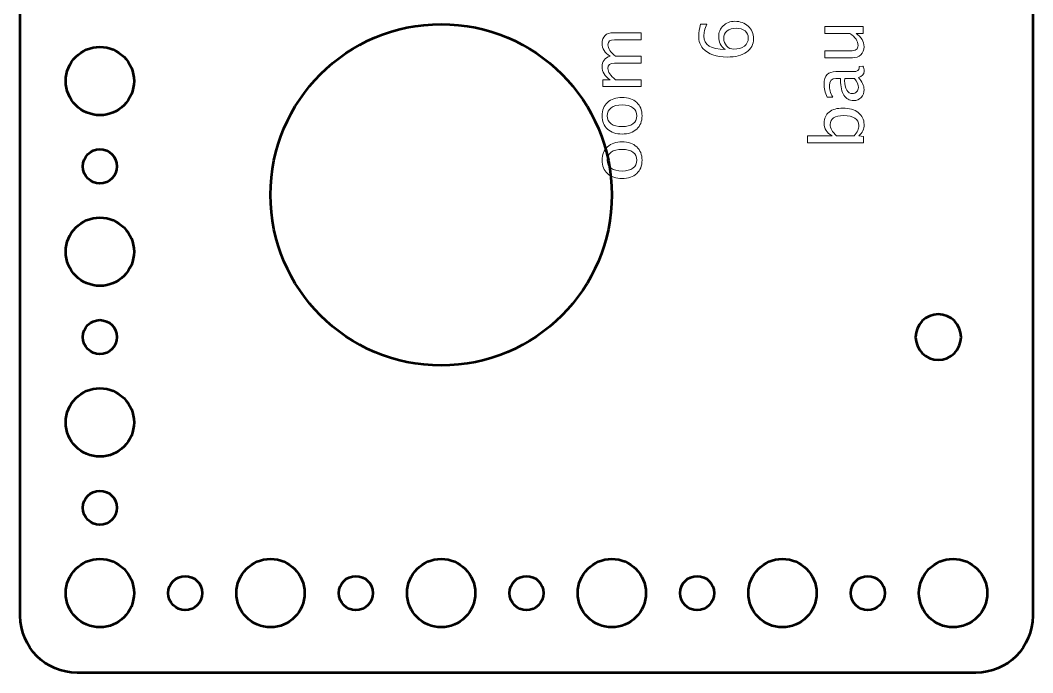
# Model space of a CAD drawing. Header units: centimetres. Extents: x -9.1 to 9.1, y -13.6 to 13.6.
# Drawn here: x 0.15 to 9.05, y 0.15 to 5.88 of the extents above; entities that cross this region are included whole.
import ezdxf

# ---------------------------------------------------------------- set-up
doc = ezdxf.new("R2010")
doc.units = ezdxf.units.CM
doc.header["$MEASUREMENT"] = 0
doc.layers.add('Layer 1', color=7, linetype='Continuous')

msp = doc.modelspace()

# ---------------------------------------------------------------- linework, layer by layer
at = {"layer": 'Layer 1', "lineweight": 53}
for centre, major_axis in [((3.85, 4.35), (0, 1.5)), ((0.85001, 5.35001), (0, 0.30001)), ((0.85, 4.6), (0, 0.15)), ((0.85001, 3.85001), (0, 0.30001)), ((0.85, 3.1), (0, 0.15)), ((0.85001, 2.35001), (0, 0.30001)), ((0.85, 1.6), (0, 0.15)), ((0.85001, 0.85001), (0, 0.30001)), ((2.35001, 0.85001), (0, 0.30001)), ((3.85001, 0.85001), (0, 0.30001)), ((5.35001, 0.85001), (0, 0.30001)), ((6.85001, 0.85001), (0, 0.30001)), ((8.35001, 0.85001), (0, 0.30001)), ((1.6, 0.85), (0, 0.15)), ((3.1, 0.85), (0, 0.15)), ((4.6, 0.85), (0, 0.15)), ((6.1, 0.85), (0, 0.15)), ((7.6, 0.85), (0, 0.15))]:
    msp.add_ellipse(centre, major_axis=major_axis, ratio=1, dxfattribs=at)
for points, knots in [([(0.15, 13.05), (0.15, 13.05), (0.15, 0.65), (0.15, 0.65), (0.15, 0.65), (0.15, 0.37386), (0.37386, 0.15), (0.65, 0.15), (0.65, 0.15), (0.65, 0.15), (8.55, 0.15), (8.55, 0.15), (8.55, 0.15), (8.82614, 0.15), (9.05, 0.37386), (9.05, 0.65), (9.05, 0.65), (9.05, 0.65), (9.05, 13.05), (9.05, 13.05), (9.05, 13.05), (9.05, 13.32614), (8.82614, 13.55), (8.55, 13.55), (8.55, 13.55), (8.55, 13.55), (0.65, 13.55), (0.65, 13.55), (0.65, 13.55), (0.37386, 13.55), (0.15, 13.32614), (0.15, 13.05)], [0, 0, 0, 0, 0.1111111, 0.1111111, 0.1111111, 0.1111111, 0.2222222, 0.2222222, 0.2222222, 0.2222222, 0.3333333, 0.3333333, 0.3333333, 0.3333333, 0.4444444, 0.4444444, 0.4444444, 0.4444444, 0.5555556, 0.5555556, 0.5555556, 0.5555556, 0.6666667, 0.6666667, 0.6666667, 0.6666667, 0.7777778, 0.7777778, 0.7777778, 0.7777778, 1, 1, 1, 1]), ([(8.22, 2.9), (8.10954, 2.9), (8.02, 2.98954), (8.02, 3.1), (8.02, 3.1), (8.02, 3.21046), (8.10954, 3.3), (8.22, 3.3), (8.22, 3.3), (8.33046, 3.3), (8.42, 3.21046), (8.42, 3.1), (8.42, 3.1), (8.42, 2.98954), (8.33046, 2.9), (8.22, 2.9)], [0, 0, 0, 0, 0.2, 0.2, 0.2, 0.2, 0.4, 0.4, 0.4, 0.4, 0.6, 0.6, 0.6, 0.6, 1, 1, 1, 1])]:
    msp.add_open_spline(points, degree=3, knots=knots, dxfattribs=at)
at = {"layer": 'Layer 1', "color": 5, "lineweight": 9}
for points, knots in [([(6.34613, 5.62775), (6.30834, 5.65696), (6.2894, 5.69368), (6.2894, 5.73793), (6.2894, 5.73793), (6.2894, 5.77804), (6.30263, 5.81085), (6.32919, 5.83646), (6.32919, 5.83646), (6.35576, 5.86197), (6.38984, 5.87478), (6.43143, 5.87478), (6.43143, 5.87478), (6.47916, 5.87478), (6.51842, 5.86049), (6.54922, 5.83181), (6.54922, 5.83181), (6.58002, 5.80313), (6.59547, 5.76672), (6.59547, 5.72237), (6.59547, 5.72237), (6.59547, 5.67199), (6.57504, 5.63241), (6.5343, 5.60394), (6.5343, 5.60394), (6.49345, 5.57536), (6.43693, 5.56108), (6.36486, 5.56108), (6.36486, 5.56108), (6.2677, 5.56108), (6.19648, 5.58605), (6.15097, 5.6359), (6.15097, 5.6359), (6.12599, 5.66299), (6.1135, 5.70046), (6.1135, 5.7482), (6.1135, 5.7482), (6.1135, 5.77593), (6.11922, 5.81032), (6.13065, 5.85128), (6.13065, 5.85128), (6.13065, 5.85128), (6.18399, 5.85128), (6.18399, 5.85128), (6.18399, 5.85128), (6.16748, 5.80799), (6.15922, 5.77243), (6.15922, 5.74449), (6.15922, 5.74449), (6.15922, 5.6667), (6.22156, 5.62775), (6.34613, 5.62775)], [0, 0, 0, 0, 0.0714286, 0.0714286, 0.0714286, 0.0714286, 0.1428571, 0.1428571, 0.1428571, 0.1428571, 0.2142857, 0.2142857, 0.2142857, 0.2142857, 0.2857143, 0.2857143, 0.2857143, 0.2857143, 0.3571429, 0.3571429, 0.3571429, 0.3571429, 0.4285714, 0.4285714, 0.4285714, 0.4285714, 0.5, 0.5, 0.5, 0.5, 0.5714286, 0.5714286, 0.5714286, 0.5714286, 0.6428571, 0.6428571, 0.6428571, 0.6428571, 0.7142857, 0.7142857, 0.7142857, 0.7142857, 0.7857143, 0.7857143, 0.7857143, 0.7857143, 0.8571429, 0.8571429, 0.8571429, 0.8571429, 1, 1, 1, 1]), ([(6.44349, 5.81382), (6.40952, 5.81382), (6.38264, 5.80598), (6.36285, 5.79021), (6.36285, 5.79021), (6.34306, 5.77445), (6.33321, 5.75286), (6.33321, 5.72543), (6.33321, 5.72543), (6.33321, 5.69929), (6.34189, 5.67696), (6.35936, 5.65834), (6.35936, 5.65834), (6.37671, 5.6396), (6.39767, 5.63029), (6.42211, 5.63029), (6.42211, 5.63029), (6.46064, 5.63029), (6.49154, 5.63918), (6.51482, 5.65685), (6.51482, 5.65685), (6.53811, 5.67463), (6.54975, 5.69813), (6.54975, 5.72734), (6.54975, 5.72734), (6.54975, 5.75391), (6.54022, 5.77497), (6.52117, 5.79053), (6.52117, 5.79053), (6.50212, 5.80609), (6.4762, 5.81382), (6.44349, 5.81382)], [0, 0, 0, 0, 0.1111111, 0.1111111, 0.1111111, 0.1111111, 0.2222222, 0.2222222, 0.2222222, 0.2222222, 0.3333333, 0.3333333, 0.3333333, 0.3333333, 0.4444444, 0.4444444, 0.4444444, 0.4444444, 0.5555556, 0.5555556, 0.5555556, 0.5555556, 0.6666667, 0.6666667, 0.6666667, 0.6666667, 0.7777778, 0.7777778, 0.7777778, 0.7777778, 1, 1, 1, 1]), ([(7.55982, 5.7692), (7.55982, 5.7692), (7.49653, 5.7692), (7.49653, 5.7692), (7.49653, 5.7692), (7.54384, 5.73671), (7.56744, 5.69722), (7.56744, 5.65087), (7.56744, 5.65087), (7.56744, 5.62145), (7.55823, 5.59806), (7.53971, 5.5807), (7.53971, 5.5807), (7.52119, 5.56324), (7.49632, 5.55456), (7.46489, 5.55456), (7.46489, 5.55456), (7.46489, 5.55456), (7.22327, 5.55456), (7.22327, 5.55456), (7.22327, 5.55456), (7.22327, 5.55456), (7.22327, 5.61552), (7.22327, 5.61552), (7.22327, 5.61552), (7.22327, 5.61552), (7.44499, 5.61552), (7.44499, 5.61552), (7.44499, 5.61552), (7.47028, 5.61552), (7.48817, 5.61922), (7.49875, 5.62653), (7.49875, 5.62653), (7.50944, 5.63394), (7.51473, 5.64621), (7.51473, 5.66346), (7.51473, 5.66346), (7.51473, 5.70072), (7.49029, 5.73607), (7.44129, 5.7692), (7.44129, 5.7692), (7.44129, 5.7692), (7.22327, 5.7692), (7.22327, 5.7692), (7.22327, 5.7692), (7.22327, 5.7692), (7.22327, 5.83016), (7.22327, 5.83016), (7.22327, 5.83016), (7.22327, 5.83016), (7.55982, 5.83016), (7.55982, 5.83016), (7.55982, 5.83016), (7.55982, 5.83016), (7.55982, 5.7692), (7.55982, 5.7692)], [0, 0, 0, 0, 0.0666667, 0.0666667, 0.0666667, 0.0666667, 0.1333333, 0.1333333, 0.1333333, 0.1333333, 0.2, 0.2, 0.2, 0.2, 0.2666667, 0.2666667, 0.2666667, 0.2666667, 0.3333333, 0.3333333, 0.3333333, 0.3333333, 0.4, 0.4, 0.4, 0.4, 0.4666667, 0.4666667, 0.4666667, 0.4666667, 0.5333333, 0.5333333, 0.5333333, 0.5333333, 0.6, 0.6, 0.6, 0.6, 0.6666667, 0.6666667, 0.6666667, 0.6666667, 0.7333333, 0.7333333, 0.7333333, 0.7333333, 0.8, 0.8, 0.8, 0.8, 0.8666667, 0.8666667, 0.8666667, 0.8666667, 1, 1, 1, 1]), ([(5.60826, 5.30076), (5.60826, 5.30076), (5.27171, 5.30076), (5.27171, 5.30076), (5.27171, 5.30076), (5.27171, 5.30076), (5.27171, 5.36172), (5.27171, 5.36172), (5.27171, 5.36172), (5.27171, 5.36172), (5.33532, 5.36172), (5.33532, 5.36172), (5.33532, 5.36172), (5.28822, 5.39146), (5.26472, 5.42956), (5.26472, 5.47624), (5.26472, 5.47624), (5.26472, 5.52122), (5.28822, 5.55181), (5.33532, 5.56811), (5.33532, 5.56811), (5.2878, 5.597), (5.26409, 5.63467), (5.26409, 5.68092), (5.26409, 5.68092), (5.26409, 5.71045), (5.27277, 5.73342), (5.29023, 5.74982), (5.29023, 5.74982), (5.30769, 5.76623), (5.33214, 5.77448), (5.36357, 5.77448), (5.36357, 5.77448), (5.36357, 5.77448), (5.60826, 5.77448), (5.60826, 5.77448), (5.60826, 5.77448), (5.60826, 5.77448), (5.60826, 5.71352), (5.60826, 5.71352), (5.60826, 5.71352), (5.60826, 5.71352), (5.37363, 5.71352), (5.37363, 5.71352), (5.37363, 5.71352), (5.33532, 5.71352), (5.31616, 5.69828), (5.31616, 5.6678), (5.31616, 5.6678), (5.31616, 5.63616), (5.33849, 5.60292), (5.38326, 5.56811), (5.38326, 5.56811), (5.38326, 5.56811), (5.60826, 5.56811), (5.60826, 5.56811), (5.60826, 5.56811), (5.60826, 5.56811), (5.60826, 5.50715), (5.60826, 5.50715), (5.60826, 5.50715), (5.60826, 5.50715), (5.37342, 5.50715), (5.37342, 5.50715), (5.37342, 5.50715), (5.33479, 5.50715), (5.31552, 5.49169), (5.31552, 5.46068), (5.31552, 5.46068), (5.31552, 5.42988), (5.33796, 5.39686), (5.38294, 5.36172), (5.38294, 5.36172), (5.38294, 5.36172), (5.60826, 5.36172), (5.60826, 5.36172), (5.60826, 5.36172), (5.60826, 5.36172), (5.60826, 5.30076), (5.60826, 5.30076)], [0, 0, 0, 0, 0.047619, 0.047619, 0.047619, 0.047619, 0.0952381, 0.0952381, 0.0952381, 0.0952381, 0.1428571, 0.1428571, 0.1428571, 0.1428571, 0.1904762, 0.1904762, 0.1904762, 0.1904762, 0.2380952, 0.2380952, 0.2380952, 0.2380952, 0.2857143, 0.2857143, 0.2857143, 0.2857143, 0.3333333, 0.3333333, 0.3333333, 0.3333333, 0.3809524, 0.3809524, 0.3809524, 0.3809524, 0.4285714, 0.4285714, 0.4285714, 0.4285714, 0.4761905, 0.4761905, 0.4761905, 0.4761905, 0.5238095, 0.5238095, 0.5238095, 0.5238095, 0.5714286, 0.5714286, 0.5714286, 0.5714286, 0.6190476, 0.6190476, 0.6190476, 0.6190476, 0.6666667, 0.6666667, 0.6666667, 0.6666667, 0.7142857, 0.7142857, 0.7142857, 0.7142857, 0.7619048, 0.7619048, 0.7619048, 0.7619048, 0.8095238, 0.8095238, 0.8095238, 0.8095238, 0.8571429, 0.8571429, 0.8571429, 0.8571429, 0.9047619, 0.9047619, 0.9047619, 0.9047619, 1, 1, 1, 1]), ([(7.51696, 5.38121), (7.55061, 5.34458), (7.56744, 5.30934), (7.56744, 5.27547), (7.56744, 5.27547), (7.56744, 5.24764), (7.55876, 5.22446), (7.5413, 5.20615), (7.5413, 5.20615), (7.52384, 5.18774), (7.50182, 5.17853), (7.47526, 5.17853), (7.47526, 5.17853), (7.43853, 5.17853), (7.41028, 5.19398), (7.39059, 5.22489), (7.39059, 5.22489), (7.37091, 5.25579), (7.36106, 5.30013), (7.36106, 5.35792), (7.36106, 5.35792), (7.36106, 5.35792), (7.36106, 5.37222), (7.36106, 5.37222), (7.36106, 5.37222), (7.36106, 5.37222), (7.32053, 5.37222), (7.32053, 5.37222), (7.32053, 5.37222), (7.28148, 5.37222), (7.262, 5.35189), (7.262, 5.31114), (7.262, 5.31114), (7.262, 5.2796), (7.27195, 5.2451), (7.29185, 5.20774), (7.29185, 5.20774), (7.29185, 5.20774), (7.24168, 5.20774), (7.24168, 5.20774), (7.24168, 5.20774), (7.22475, 5.2488), (7.21628, 5.28754), (7.21628, 5.32384), (7.21628, 5.32384), (7.21628, 5.3612), (7.22475, 5.38883), (7.24179, 5.40651), (7.24179, 5.40651), (7.25883, 5.42429), (7.28508, 5.43318), (7.32053, 5.43318), (7.32053, 5.43318), (7.32053, 5.43318), (7.47261, 5.43318), (7.47261, 5.43318), (7.47261, 5.43318), (7.50743, 5.43318), (7.52489, 5.44386), (7.52489, 5.46535), (7.52489, 5.46535), (7.52489, 5.46799), (7.52447, 5.47191), (7.52362, 5.4771), (7.52362, 5.4771), (7.52362, 5.4771), (7.55749, 5.48144), (7.55749, 5.48144), (7.55749, 5.48144), (7.56416, 5.46757), (7.56744, 5.45233), (7.56744, 5.43561), (7.56744, 5.43561), (7.56744, 5.40714), (7.55061, 5.38904), (7.51696, 5.38121)], [0, 0, 0, 0, 0.05, 0.05, 0.05, 0.05, 0.1, 0.1, 0.1, 0.1, 0.15, 0.15, 0.15, 0.15, 0.2, 0.2, 0.2, 0.2, 0.25, 0.25, 0.25, 0.25, 0.3, 0.3, 0.3, 0.3, 0.35, 0.35, 0.35, 0.35, 0.4, 0.4, 0.4, 0.4, 0.45, 0.45, 0.45, 0.45, 0.5, 0.5, 0.5, 0.5, 0.55, 0.55, 0.55, 0.55, 0.6, 0.6, 0.6, 0.6, 0.65, 0.65, 0.65, 0.65, 0.7, 0.7, 0.7, 0.7, 0.75, 0.75, 0.75, 0.75, 0.8, 0.8, 0.8, 0.8, 0.85, 0.85, 0.85, 0.85, 0.9, 0.9, 0.9, 0.9, 1, 1, 1, 1]), ([(7.48373, 5.37222), (7.48373, 5.37222), (7.39726, 5.37222), (7.39726, 5.37222), (7.39726, 5.37222), (7.39726, 5.37222), (7.39662, 5.35263), (7.39662, 5.35263), (7.39662, 5.35263), (7.39662, 5.31876), (7.40287, 5.29145), (7.41536, 5.27061), (7.41536, 5.27061), (7.42795, 5.24986), (7.44457, 5.23949), (7.46531, 5.23949), (7.46531, 5.23949), (7.47981, 5.23949), (7.49209, 5.24468), (7.50214, 5.25494), (7.50214, 5.25494), (7.51219, 5.26531), (7.51727, 5.27791), (7.51727, 5.29283), (7.51727, 5.29283), (7.51727, 5.31823), (7.50606, 5.34469), (7.48373, 5.37222)], [0, 0, 0, 0, 0.125, 0.125, 0.125, 0.125, 0.25, 0.25, 0.25, 0.25, 0.375, 0.375, 0.375, 0.375, 0.5, 0.5, 0.5, 0.5, 0.625, 0.625, 0.625, 0.625, 0.75, 0.75, 0.75, 0.75, 1, 1, 1, 1]), ([(5.61588, 5.04465), (5.61588, 4.99522), (5.60011, 4.95606), (5.56857, 4.92728), (5.56857, 4.92728), (5.53703, 4.89838), (5.49417, 4.88399), (5.44009, 4.88399), (5.44009, 4.88399), (5.38612, 4.88399), (5.34336, 4.89838), (5.31193, 4.92728), (5.31193, 4.92728), (5.28049, 4.95606), (5.26472, 4.99522), (5.26472, 5.04465), (5.26472, 5.04465), (5.26472, 5.09408), (5.28049, 5.13324), (5.31193, 5.16202), (5.31193, 5.16202), (5.34336, 5.19092), (5.38612, 5.20531), (5.44009, 5.20531), (5.44009, 5.20531), (5.49417, 5.20531), (5.53703, 5.19092), (5.56857, 5.16202), (5.56857, 5.16202), (5.60011, 5.13324), (5.61588, 5.09408), (5.61588, 5.04465)], [0, 0, 0, 0, 0.1111111, 0.1111111, 0.1111111, 0.1111111, 0.2222222, 0.2222222, 0.2222222, 0.2222222, 0.3333333, 0.3333333, 0.3333333, 0.3333333, 0.4444444, 0.4444444, 0.4444444, 0.4444444, 0.5555556, 0.5555556, 0.5555556, 0.5555556, 0.6666667, 0.6666667, 0.6666667, 0.6666667, 0.7777778, 0.7777778, 0.7777778, 0.7777778, 1, 1, 1, 1]), ([(5.57016, 5.04454), (5.57016, 5.07471), (5.55884, 5.09821), (5.53608, 5.11493), (5.53608, 5.11493), (5.51343, 5.13154), (5.48137, 5.13991), (5.44009, 5.13991), (5.44009, 5.13991), (5.39892, 5.13991), (5.36696, 5.13154), (5.34431, 5.11493), (5.34431, 5.11493), (5.32177, 5.09821), (5.31044, 5.07471), (5.31044, 5.04454), (5.31044, 5.04454), (5.31044, 5.01427), (5.32177, 4.99078), (5.34431, 4.97427), (5.34431, 4.97427), (5.36696, 4.95765), (5.39892, 4.9494), (5.44009, 4.9494), (5.44009, 4.9494), (5.48137, 4.9494), (5.51343, 4.95765), (5.53608, 4.97427), (5.53608, 4.97427), (5.55884, 4.99078), (5.57016, 5.01427), (5.57016, 5.04454)], [0, 0, 0, 0, 0.1111111, 0.1111111, 0.1111111, 0.1111111, 0.2222222, 0.2222222, 0.2222222, 0.2222222, 0.3333333, 0.3333333, 0.3333333, 0.3333333, 0.4444444, 0.4444444, 0.4444444, 0.4444444, 0.5555556, 0.5555556, 0.5555556, 0.5555556, 0.6666667, 0.6666667, 0.6666667, 0.6666667, 0.7777778, 0.7777778, 0.7777778, 0.7777778, 1, 1, 1, 1]), ([(7.56363, 4.80811), (7.56363, 4.80811), (7.07023, 4.80811), (7.07023, 4.80811), (7.07023, 4.80811), (7.07023, 4.80811), (7.07023, 4.86907), (7.07023, 4.86907), (7.07023, 4.86907), (7.07023, 4.86907), (7.28688, 4.86907), (7.28688, 4.86907), (7.28688, 4.86907), (7.23978, 4.89405), (7.21628, 4.93162), (7.21628, 4.98169), (7.21628, 4.98169), (7.21628, 5.02222), (7.231, 5.05408), (7.26052, 5.07736), (7.26052, 5.07736), (7.29005, 5.10064), (7.33037, 5.11229), (7.38149, 5.11229), (7.38149, 5.11229), (7.43716, 5.11229), (7.48214, 5.09906), (7.51622, 5.0727), (7.51622, 5.0727), (7.5504, 5.04635), (7.56744, 5.01164), (7.56744, 4.96867), (7.56744, 4.96867), (7.56744, 4.92876), (7.5522, 4.89553), (7.52161, 4.86907), (7.52161, 4.86907), (7.52161, 4.86907), (7.56363, 4.86166), (7.56363, 4.86166), (7.56363, 4.86166), (7.56363, 4.86166), (7.56363, 4.80811), (7.56363, 4.80811)], [0, 0, 0, 0, 0.0833333, 0.0833333, 0.0833333, 0.0833333, 0.1666667, 0.1666667, 0.1666667, 0.1666667, 0.25, 0.25, 0.25, 0.25, 0.3333333, 0.3333333, 0.3333333, 0.3333333, 0.4166667, 0.4166667, 0.4166667, 0.4166667, 0.5, 0.5, 0.5, 0.5, 0.5833333, 0.5833333, 0.5833333, 0.5833333, 0.6666667, 0.6666667, 0.6666667, 0.6666667, 0.75, 0.75, 0.75, 0.75, 0.8333333, 0.8333333, 0.8333333, 0.8333333, 1, 1, 1, 1]), ([(7.4796, 4.86907), (7.50764, 4.9005), (7.52172, 4.93045), (7.52172, 4.95892), (7.52172, 4.95892), (7.52172, 4.98698), (7.50997, 5.00867), (7.48658, 5.02391), (7.48658, 5.02391), (7.46319, 5.03926), (7.43028, 5.04688), (7.38773, 5.04688), (7.38773, 5.04688), (7.30899, 5.04688), (7.26962, 5.02085), (7.26962, 4.96878), (7.26962, 4.96878), (7.26962, 4.93469), (7.28804, 4.90146), (7.32498, 4.86907), (7.32498, 4.86907), (7.32498, 4.86907), (7.4796, 4.86907), (7.4796, 4.86907)], [0, 0, 0, 0, 0.1428571, 0.1428571, 0.1428571, 0.1428571, 0.2857143, 0.2857143, 0.2857143, 0.2857143, 0.4285714, 0.4285714, 0.4285714, 0.4285714, 0.5714286, 0.5714286, 0.5714286, 0.5714286, 0.7142857, 0.7142857, 0.7142857, 0.7142857, 1, 1, 1, 1]), ([(5.61588, 4.65454), (5.61588, 4.60511), (5.60011, 4.56595), (5.56857, 4.53717), (5.56857, 4.53717), (5.53703, 4.50827), (5.49417, 4.49388), (5.44009, 4.49388), (5.44009, 4.49388), (5.38612, 4.49388), (5.34336, 4.50827), (5.31193, 4.53717), (5.31193, 4.53717), (5.28049, 4.56595), (5.26472, 4.60511), (5.26472, 4.65454), (5.26472, 4.65454), (5.26472, 4.70397), (5.28049, 4.74313), (5.31193, 4.77191), (5.31193, 4.77191), (5.34336, 4.80081), (5.38612, 4.8152), (5.44009, 4.8152), (5.44009, 4.8152), (5.49417, 4.8152), (5.53703, 4.80081), (5.56857, 4.77191), (5.56857, 4.77191), (5.60011, 4.74313), (5.61588, 4.70397), (5.61588, 4.65454)], [0, 0, 0, 0, 0.1111111, 0.1111111, 0.1111111, 0.1111111, 0.2222222, 0.2222222, 0.2222222, 0.2222222, 0.3333333, 0.3333333, 0.3333333, 0.3333333, 0.4444444, 0.4444444, 0.4444444, 0.4444444, 0.5555556, 0.5555556, 0.5555556, 0.5555556, 0.6666667, 0.6666667, 0.6666667, 0.6666667, 0.7777778, 0.7777778, 0.7777778, 0.7777778, 1, 1, 1, 1]), ([(5.57016, 4.65443), (5.57016, 4.6846), (5.55884, 4.7081), (5.53608, 4.72482), (5.53608, 4.72482), (5.51343, 4.74143), (5.48137, 4.7498), (5.44009, 4.7498), (5.44009, 4.7498), (5.39892, 4.7498), (5.36696, 4.74143), (5.34431, 4.72482), (5.34431, 4.72482), (5.32177, 4.7081), (5.31044, 4.6846), (5.31044, 4.65443), (5.31044, 4.65443), (5.31044, 4.62416), (5.32177, 4.60067), (5.34431, 4.58416), (5.34431, 4.58416), (5.36696, 4.56754), (5.39892, 4.55929), (5.44009, 4.55929), (5.44009, 4.55929), (5.48137, 4.55929), (5.51343, 4.56754), (5.53608, 4.58416), (5.53608, 4.58416), (5.55884, 4.60067), (5.57016, 4.62416), (5.57016, 4.65443)], [0, 0, 0, 0, 0.1111111, 0.1111111, 0.1111111, 0.1111111, 0.2222222, 0.2222222, 0.2222222, 0.2222222, 0.3333333, 0.3333333, 0.3333333, 0.3333333, 0.4444444, 0.4444444, 0.4444444, 0.4444444, 0.5555556, 0.5555556, 0.5555556, 0.5555556, 0.6666667, 0.6666667, 0.6666667, 0.6666667, 0.7777778, 0.7777778, 0.7777778, 0.7777778, 1, 1, 1, 1])]:
    msp.add_open_spline(points, degree=3, knots=knots, dxfattribs=at)

doc.saveas('drawing.dxf')
